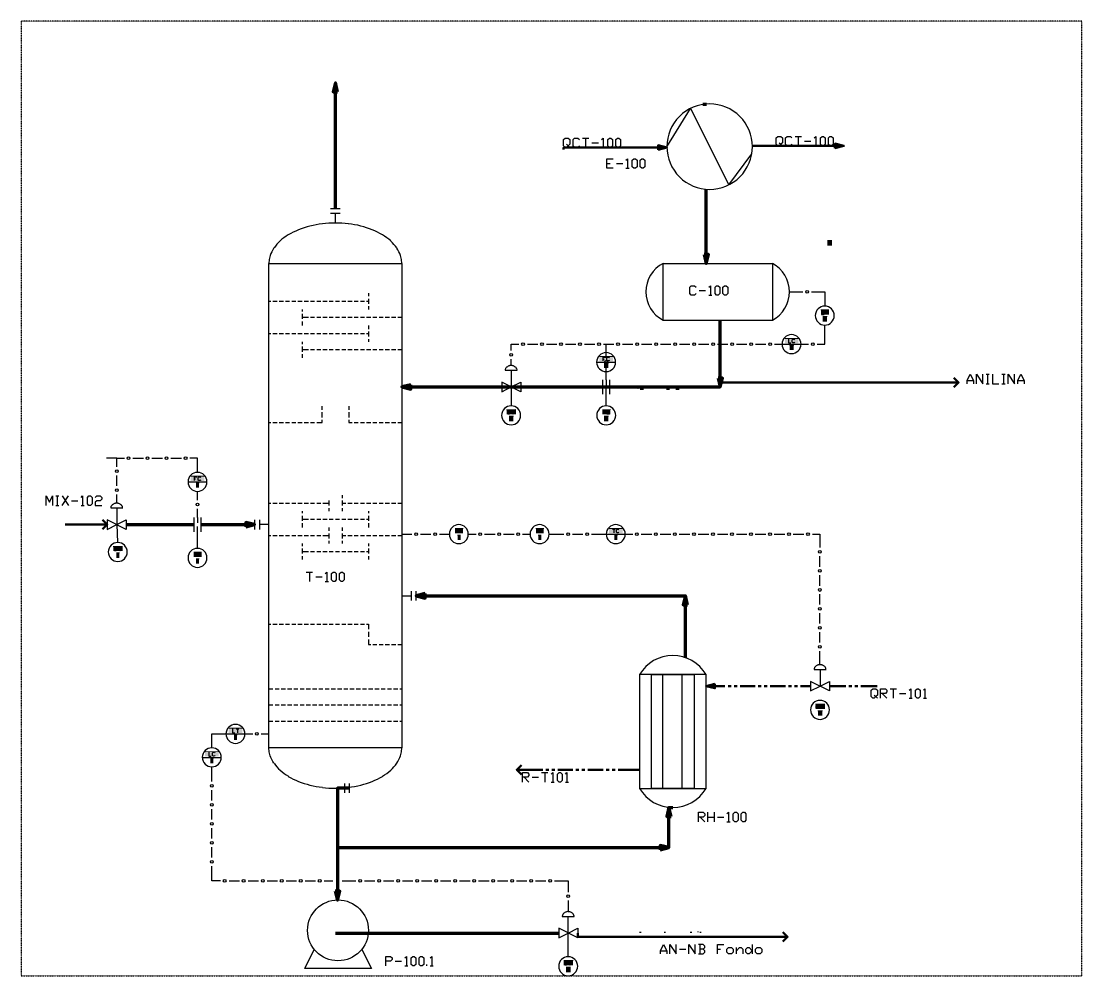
# Model space of a CAD drawing. Header units: millimetres. Extents: x 0 to 578, y 0 to 520.
import ezdxf

# ---------------------------------------------------------------- set-up
doc = ezdxf.new("R2010")
doc.units = ezdxf.units.MM
doc.linetypes.add('HIDDEN2', pattern=[0.1875, 0.125, -0.0625])
doc.layers.add('no plot', color=41, linetype='HIDDEN2', plot=False)
doc.layers.add('PDF_Geometry', color=7, linetype='Continuous')
doc.layers.add('PDF_Solid Fills', color=6, linetype='Continuous')

msp = doc.modelspace()

# ---------------------------------------------------------------- linework, layer by layer
at = {"layer": 'no plot'}
msp.add_lwpolyline([(0, 0), (577.5, 0), (577.5, 520), (0, 520)], close=True, dxfattribs=at)
at = {"layer": 'PDF_Geometry', "lineweight": 100}
for points in [[(172.27, 481.55), (171.08, 486.37), (169.9, 481.55)], [(371.83, 392.88), (373.01, 388.06), (374.24, 392.88)], [(379.45, 325.63), (380.68, 320.81), (381.86, 325.63)], [(212.13, 321.99), (207.32, 320.81), (212.13, 319.58)], [(122.28, 244.58), (127.1, 245.76), (122.28, 246.94)], [(219.89, 208.17), (215.07, 206.94), (219.89, 205.76)], [(362.89, 202.12), (361.71, 206.94), (360.48, 202.12)], [(353.91, 86.85), (352.73, 91.67), (351.5, 86.85)], [(347.91, 68.63), (352.73, 69.81), (347.91, 71.04)], [(171.04, 46.07), (172.22, 41.25), (173.45, 46.07)]]:
    msp.add_lwpolyline(points, close=True, dxfattribs=at)
at = {"layer": 'PDF_Geometry', "color": 5, "lineweight": 100}
for points in [[(171.08, 417.81), (171.08, 481.55)], [(371.08, 474.85), (373.19, 474.85)], [(373.01, 392.88), (373.01, 428.45)], [(380.68, 325.63), (380.68, 357.04)], [(212.13, 320.81), (380.68, 320.81)], [(57.22, 245.76), (94.11, 245.76)], [(97.96, 245.76), (122.28, 245.76)], [(219.89, 206.94), (361.71, 206.94)], [(361.71, 173.29), (361.71, 202.12)], [(178.84, 102.19), (172.22, 102.19), (172.22, 46.07)], [(352.73, 91.67), (354.78, 91.67)], [(352.73, 69.81), (352.73, 86.85)], [(172.22, 69.81), (347.91, 69.81)], [(171.08, 23.24), (292.7, 23.24)]]:
    msp.add_lwpolyline(points, dxfattribs=at)
at = {"layer": 'PDF_Geometry', "lineweight": 25}
for points in [[(374.85, 474.94, 0.414314), (351.59, 451.67, 0.414314), (374.85, 428.41, 0.414314), (398.11, 451.67, 0.414314)], [(261.6, 305.3, 1), (271.94, 305.3, 1)]]:
    msp.add_lwpolyline(points, format="xyb", close=True, dxfattribs=at)
for points in [[(351.59, 451.63), (364.47, 472.48), (385.32, 430.82), (397.85, 447.82)], [(322.36, 439.89), (318.95, 439.89), (318.95, 445.1), (322.36, 445.1)], [(329.29, 444.22), (330.16, 445.1), (330.16, 439.89)], [(318.95, 442.47), (320.66, 442.47)], [(324.12, 442.47), (327.58, 442.47)], [(329.29, 439.89), (331, 439.89)], [(171.08, 410.05), (169.29, 410.01), (167.53, 409.96), (165.74, 409.83), (163.99, 409.61)], [(178.14, 409.61), (176.38, 409.83), (174.59, 409.96), (172.84, 410.01), (171.04, 410.05)], [(150.93, 406.33), (149.48, 405.71), (148.13, 405.06), (146.77, 404.36), (145.41, 403.61), (144.23, 402.87), (143.09, 402.08), (141.99, 401.2), (140.94, 400.28)], [(157.24, 408.34), (155.62, 407.9), (154.04, 407.47), (152.51, 406.9), (150.97, 406.33)], [(163.99, 409.66), (162.28, 409.44), (160.57, 409.13), (158.9, 408.78), (157.19, 408.39)], [(184.88, 408.43), (183.22, 408.82), (181.51, 409.13), (179.8, 409.44), (178.09, 409.66)], [(191.15, 406.33), (189.62, 406.94), (188.08, 407.47), (186.5, 407.95), (184.88, 408.39)], [(196.67, 403.61), (195.35, 404.4), (194, 405.1), (192.59, 405.76), (191.19, 406.33)], [(140.98, 400.28), (140.06, 399.4), (139.19, 398.48), (138.4, 397.48), (137.65, 396.47)], [(201.18, 400.28), (200.13, 401.2), (199.03, 402.08), (197.9, 402.87), (196.71, 403.61)], [(204.51, 396.47), (203.77, 397.48), (202.93, 398.44), (202.1, 399.36), (201.18, 400.24)], [(137.61, 396.47), (137, 395.51), (136.43, 394.45), (135.95, 393.4), (135.55, 392.35)], [(206.57, 392.35), (206.13, 393.4), (205.65, 394.45), (205.12, 395.46), (204.51, 396.43)], [(137.61, 115.77), (137, 116.73), (136.43, 117.78), (135.95, 118.84), (135.55, 119.89), (135.33, 120.59), (135.16, 121.29), (135.03, 121.99), (134.94, 122.74), (134.85, 123.48), (134.85, 124.18), (134.85, 388.06), (207.32, 388.06), (207.32, 124.18), (134.85, 124.18)], [(135.6, 392.35), (135.38, 391.65), (135.2, 390.95), (135.07, 390.2), (134.98, 389.5), (134.89, 388.76), (134.89, 388.06)], [(207.23, 388.06), (207.23, 388.8), (207.14, 389.5), (207.05, 390.25), (206.92, 390.95), (206.75, 391.65), (206.53, 392.35)], [(367.45, 371.58), (366.61, 370.71), (364.86, 370.71), (364.03, 371.58), (364.03, 375.05), (364.86, 375.88), (366.61, 375.88), (367.45, 375.05)], [(374.37, 375.05), (375.24, 375.88), (375.24, 370.71)], [(189.18, 371.85), (189.18, 370.18)], [(369.2, 373.29), (372.62, 373.29)], [(374.37, 370.71), (376.08, 370.71)], [(418.31, 372.55), (425.63, 372.55)], [(134.85, 367.42), (135.99, 367.42)], [(137.09, 367.42), (139.36, 367.42)], [(140.5, 367.42), (142.78, 367.42)], [(143.88, 367.42), (146.15, 367.42)], [(147.29, 367.42), (149.57, 367.42)], [(150.71, 367.42), (152.99, 367.42)], [(154.08, 367.42), (156.36, 367.42)], [(157.5, 367.42), (159.78, 367.42)], [(160.88, 367.42), (163.15, 367.42)], [(164.29, 367.42), (166.57, 367.42)], [(167.67, 367.42), (169.94, 367.42)], [(171.08, 367.42), (173.36, 367.42)], [(174.5, 367.42), (176.73, 367.42)], [(177.87, 367.42), (180.15, 367.42)], [(181.29, 367.42), (183.53, 367.42)], [(184.66, 367.42), (186.94, 367.42)], [(188.08, 367.42), (189.18, 367.42)], [(189.18, 368.82), (189.18, 366.06)], [(189.18, 364.71), (189.18, 363.04)], [(152.99, 363.04), (152.99, 361.95)], [(152.99, 360.54), (152.99, 357.83)], [(156.36, 358.66), (152.99, 358.66)], [(159.78, 358.66), (157.5, 358.66)], [(163.15, 358.66), (160.88, 358.66)], [(166.57, 358.66), (164.29, 358.66)], [(169.94, 358.66), (167.67, 358.66)], [(173.36, 358.66), (171.08, 358.66)], [(176.73, 358.66), (174.5, 358.66)], [(180.15, 358.66), (177.87, 358.66)], [(183.53, 358.66), (181.29, 358.66)], [(186.94, 358.66), (184.66, 358.66)], [(190.32, 358.66), (188.08, 358.66)], [(193.73, 358.66), (191.46, 358.66)], [(197.11, 358.66), (194.87, 358.66)], [(200.52, 358.66), (198.25, 358.66)], [(203.9, 358.66), (201.66, 358.66)], [(207.32, 358.66), (205.04, 358.66)], [(152.99, 356.43), (152.99, 354.24)], [(189.18, 354.24), (189.18, 352.31)], [(134.85, 349.85), (135.99, 349.85)], [(137.09, 349.85), (139.36, 349.85)], [(140.5, 349.85), (142.78, 349.85)], [(143.88, 349.85), (146.15, 349.85)], [(147.29, 349.85), (149.57, 349.85)], [(150.71, 349.85), (152.99, 349.85)], [(154.08, 349.85), (156.36, 349.85)], [(157.5, 349.85), (159.78, 349.85)], [(160.88, 349.85), (163.15, 349.85)], [(164.29, 349.85), (166.57, 349.85)], [(167.67, 349.85), (169.94, 349.85)], [(171.08, 349.85), (173.36, 349.85)], [(174.5, 349.85), (176.73, 349.85)], [(177.87, 349.85), (180.15, 349.85)], [(181.29, 349.85), (183.53, 349.85)], [(184.66, 349.85), (186.94, 349.85)], [(188.08, 349.85), (189.18, 349.85)], [(189.18, 350.95), (189.18, 348.19)], [(189.18, 346.83), (189.18, 345.43)], [(152.99, 345.43), (152.99, 344.07)], [(152.99, 342.71), (152.99, 339.95)], [(156.36, 341.05), (152.99, 341.05)], [(159.78, 341.05), (157.5, 341.05)], [(163.15, 341.05), (160.88, 341.05)], [(166.57, 341.05), (164.29, 341.05)], [(169.94, 341.05), (167.67, 341.05)], [(173.36, 341.05), (171.08, 341.05)], [(176.73, 341.05), (174.5, 341.05)], [(180.15, 341.05), (177.87, 341.05)], [(183.53, 341.05), (181.29, 341.05)], [(186.94, 341.05), (184.66, 341.05)], [(190.32, 341.05), (188.08, 341.05)], [(193.73, 341.05), (191.46, 341.05)], [(197.11, 341.05), (194.87, 341.05)], [(200.52, 341.05), (198.25, 341.05)], [(203.9, 341.05), (201.66, 341.05)], [(207.32, 341.05), (205.04, 341.05)], [(152.99, 338.55), (152.99, 336.67)], [(266.81, 329.83), (266.81, 320.81), (271.98, 323.39), (271.98, 318.18), (261.64, 323.39), (261.64, 318.18), (266.81, 320.81), (266.81, 310.42)], [(264.49, 331.67), (264.27, 331.5), (264.09, 331.28), (263.92, 331.06), (263.79, 330.84), (263.66, 330.58), (263.61, 330.36), (263.57, 330.14), (263.57, 329.88)], [(263.57, 329.83), (270.05, 329.83)], [(265.54, 332.24), (265.23, 332.11), (264.97, 331.98), (264.71, 331.8), (264.49, 331.63)], [(316.62, 316.91), (316.62, 324.66)], [(318.55, 324.66), (318.55, 321.77)], [(320.52, 316.91), (320.52, 324.66)], [(515, 322.5), (515, 324.25), (516.75, 327.67), (518.46, 324.25), (518.46, 322.5)], [(515, 324.25), (518.46, 324.25)], [(520.17, 322.5), (520.17, 327.67), (523.63, 322.5), (523.63, 327.67)], [(525.38, 327.67), (527.09, 327.67)], [(526.22, 327.67), (526.22, 322.5)], [(528.8, 327.67), (528.8, 322.5), (532.26, 322.5)], [(533.97, 327.67), (535.72, 327.67)], [(534.85, 327.67), (534.85, 322.5)], [(537.43, 322.5), (537.43, 327.67), (540.89, 322.5), (540.89, 327.67)], [(542.6, 322.5), (542.6, 324.25), (544.35, 327.67), (546.06, 324.25), (546.06, 322.5)], [(542.6, 324.25), (546.06, 324.25)], [(318.55, 310.42), (318.55, 316.91), (318.55, 319.8)], [(335.38, 319.93), (335.81, 320.81)], [(336.25, 320.81), (335.81, 319.93)], [(337.08, 319.49), (338.84, 319.49)], [(351.32, 319.49), (353.08, 319.49)], [(356.49, 319.49), (358.25, 319.49)], [(525.38, 322.5), (527.09, 322.5)], [(533.97, 322.5), (535.72, 322.5)], [(163.85, 308.32), (163.85, 310.25)], [(163.85, 304.2), (163.85, 306.96)], [(178.31, 310.25), (178.31, 308.32)], [(178.31, 306.96), (178.31, 304.2)], [(266.11, 306.26), (265.76, 305.96), (265.1, 305.96), (264.75, 306.26), (264.75, 307.66), (265.1, 308.01), (265.76, 308.01), (266.11, 307.66)], [(134.85, 301.44), (135.99, 301.44)], [(137.09, 301.44), (139.36, 301.44)], [(140.5, 301.44), (142.78, 301.44)], [(143.88, 301.44), (146.15, 301.44)], [(147.29, 301.44), (149.57, 301.44)], [(150.71, 301.44), (152.99, 301.44)], [(154.08, 301.44), (156.36, 301.44)], [(157.5, 301.44), (159.78, 301.44)], [(160.88, 301.44), (163.85, 301.44), (163.85, 302.84)], [(178.31, 302.84), (178.31, 301.44), (180.15, 301.44)], [(181.29, 301.44), (183.53, 301.44)], [(184.66, 301.44), (186.94, 301.44)], [(188.08, 301.44), (190.32, 301.44)], [(191.46, 301.44), (193.73, 301.44)], [(194.87, 301.44), (197.11, 301.44)], [(198.25, 301.44), (200.52, 301.44)], [(201.66, 301.44), (203.9, 301.44)], [(205.04, 301.44), (207.32, 301.44)], [(13.62, 256.23), (13.62, 261.4), (15.33, 257.94), (17.04, 261.4), (17.04, 256.23)], [(18.79, 261.4), (20.5, 261.4)], [(19.63, 261.4), (19.63, 256.23)], [(22.26, 256.23), (25.67, 261.4)], [(22.26, 261.4), (25.67, 256.23)], [(32.6, 260.52), (33.43, 261.4), (33.43, 256.23)], [(40.35, 260.52), (41.23, 261.4), (42.93, 261.4), (43.81, 260.52), (43.81, 259.65), (42.93, 258.81), (41.23, 258.81), (40.35, 257.94), (40.35, 256.23), (43.81, 256.23)], [(174.72, 261.88), (174.72, 260.22)], [(18.79, 256.23), (20.5, 256.23)], [(27.43, 258.81), (30.84, 258.81)], [(32.6, 256.23), (34.3, 256.23)], [(134.85, 257.5), (135.99, 257.5)], [(137.09, 257.5), (139.36, 257.5)], [(140.5, 257.5), (142.78, 257.5)], [(143.88, 257.5), (146.15, 257.5)], [(147.29, 257.5), (149.57, 257.5)], [(150.71, 257.5), (152.99, 257.5)], [(154.08, 257.5), (156.36, 257.5)], [(157.5, 257.5), (159.78, 257.5)], [(160.88, 257.5), (163.15, 257.5)], [(164.29, 257.5), (167.45, 257.5)], [(167.45, 258.86), (167.45, 256.1)], [(167.45, 254.74), (167.45, 253.07)], [(174.72, 258.86), (174.72, 256.1)], [(174.72, 257.5), (176.73, 257.5)], [(174.72, 254.74), (174.72, 253.07)], [(177.87, 257.5), (180.15, 257.5)], [(181.29, 257.5), (183.53, 257.5)], [(184.66, 257.5), (186.94, 257.5)], [(188.08, 257.5), (190.32, 257.5)], [(191.46, 257.5), (193.73, 257.5)], [(194.87, 257.5), (197.11, 257.5)], [(198.25, 257.5), (200.52, 257.5)], [(201.66, 257.5), (203.9, 257.5)], [(205.04, 257.5), (207.32, 257.5)], [(94.11, 241.86), (94.11, 249.66)], [(96.03, 249.66), (96.03, 246.72)], [(97.96, 241.86), (97.96, 249.66)], [(152.99, 253.07), (152.99, 251.98)], [(152.99, 250.62), (152.99, 247.86)], [(152.99, 248.69), (156.36, 248.69)], [(157.5, 248.69), (159.78, 248.69)], [(160.88, 248.69), (163.15, 248.69)], [(164.29, 248.69), (166.57, 248.69)], [(167.67, 248.69), (169.94, 248.69)], [(171.08, 248.69), (173.36, 248.69)], [(174.5, 248.69), (176.73, 248.69)], [(177.87, 248.69), (180.15, 248.69)], [(181.29, 248.69), (183.53, 248.69)], [(184.66, 248.69), (186.94, 248.69)], [(188.08, 248.69), (189.18, 248.69)], [(189.18, 253.07), (189.18, 251.98)], [(189.18, 250.62), (189.18, 247.86)], [(152.99, 246.5), (152.99, 244.27)], [(167.45, 244.27), (167.45, 242.34)], [(174.72, 244.27), (174.72, 242.34)], [(189.18, 246.5), (189.18, 244.27)], [(134.85, 239.89), (135.99, 239.89)], [(137.09, 239.89), (139.36, 239.89)], [(140.5, 239.89), (142.78, 239.89)], [(143.88, 239.89), (146.15, 239.89)], [(147.29, 239.89), (149.57, 239.89)], [(150.71, 239.89), (152.99, 239.89)], [(154.08, 239.89), (156.36, 239.89)], [(157.5, 239.89), (159.78, 239.89)], [(160.88, 239.89), (163.15, 239.89)], [(164.29, 239.89), (167.45, 239.89)], [(167.45, 240.98), (167.45, 238.22)], [(167.45, 236.86), (167.45, 235.51)], [(174.72, 240.98), (174.72, 238.22)], [(174.72, 239.89), (176.73, 239.89)], [(174.72, 236.86), (174.72, 235.51)], [(177.87, 239.89), (180.15, 239.89)], [(181.29, 239.89), (183.53, 239.89)], [(184.66, 239.89), (186.94, 239.89)], [(188.08, 239.89), (190.32, 239.89)], [(191.46, 239.89), (193.73, 239.89)], [(194.87, 239.89), (197.11, 239.89)], [(198.25, 239.89), (200.52, 239.89)], [(201.66, 239.89), (203.9, 239.89)], [(205.04, 239.89), (207.32, 239.89)], [(207.32, 240.59), (212.75, 240.59)], [(152.99, 235.51), (152.99, 234.1)], [(152.99, 232.75), (152.99, 229.99)], [(152.99, 231.08), (156.36, 231.08)], [(157.5, 231.08), (159.78, 231.08)], [(160.88, 231.08), (163.15, 231.08)], [(164.29, 231.08), (166.57, 231.08)], [(167.67, 231.08), (169.94, 231.08)], [(171.08, 231.08), (173.36, 231.08)], [(174.5, 231.08), (176.73, 231.08)], [(177.87, 231.08), (180.15, 231.08)], [(181.29, 231.08), (183.53, 231.08)], [(184.66, 231.08), (186.94, 231.08)], [(188.08, 231.08), (189.18, 231.08)], [(189.18, 235.51), (189.18, 234.1)], [(189.18, 232.75), (189.18, 229.99)], [(152.99, 228.63), (152.99, 226.7)], [(189.18, 228.63), (189.18, 226.7)], [(155.18, 219.91), (158.64, 219.91)], [(156.93, 219.91), (156.93, 214.74)], [(165.52, 219.08), (166.4, 219.91), (166.4, 214.74)], [(160.35, 217.32), (163.81, 217.32)], [(165.52, 214.74), (167.27, 214.74)], [(134.85, 191.52), (135.99, 191.52)], [(137.09, 191.52), (139.36, 191.52)], [(140.5, 191.52), (142.78, 191.52)], [(143.88, 191.52), (146.15, 191.52)], [(147.29, 191.52), (149.57, 191.52)], [(150.71, 191.52), (152.99, 191.52)], [(154.08, 191.52), (156.36, 191.52)], [(157.5, 191.52), (159.78, 191.52)], [(160.88, 191.52), (163.15, 191.52)], [(164.29, 191.52), (166.57, 191.52)], [(167.67, 191.52), (169.94, 191.52)], [(171.08, 191.52), (173.36, 191.52)], [(174.5, 191.52), (176.73, 191.52)], [(177.87, 191.52), (180.15, 191.52)], [(181.29, 191.52), (183.53, 191.52)], [(184.66, 191.52), (186.94, 191.52)], [(188.08, 191.52), (189.18, 191.52), (189.18, 188.76)], [(189.18, 187.4), (189.18, 184.64)], [(189.18, 183.24), (189.18, 180.52), (190.32, 180.52)], [(191.46, 180.52), (193.73, 180.52)], [(194.87, 180.52), (197.11, 180.52)], [(198.25, 180.52), (200.52, 180.52)], [(201.66, 180.52), (203.9, 180.52)], [(205.04, 180.52), (207.32, 180.52)], [(134.85, 156.34), (137.09, 156.34)], [(138.22, 156.34), (140.5, 156.34)], [(141.64, 156.34), (143.88, 156.34)], [(145.02, 156.34), (147.29, 156.34)], [(148.43, 156.34), (150.71, 156.34)], [(151.85, 156.34), (154.08, 156.34)], [(155.22, 156.34), (157.5, 156.34)], [(158.64, 156.34), (160.88, 156.34)], [(162.01, 156.34), (164.29, 156.34)], [(165.43, 156.34), (167.67, 156.34)], [(168.8, 156.34), (171.08, 156.34)], [(172.22, 156.34), (174.5, 156.34)], [(175.6, 156.34), (177.87, 156.34)], [(179.01, 156.34), (181.29, 156.34)], [(182.39, 156.34), (184.66, 156.34)], [(185.8, 156.34), (188.08, 156.34)], [(189.18, 156.34), (191.46, 156.34)], [(192.59, 156.34), (194.87, 156.34)], [(195.97, 156.34), (198.25, 156.34)], [(199.39, 156.34), (201.66, 156.34)], [(202.76, 156.34), (205.04, 156.34)], [(206.18, 156.34), (207.32, 156.34)], [(464.49, 152.92), (465.36, 152.09), (464.49, 151.21), (463.66, 151.21), (462.78, 152.09), (462.78, 155.51), (463.66, 156.38), (465.36, 156.38), (466.24, 155.51), (466.24, 152.92), (465.36, 152.09), (466.24, 151.21)], [(467.95, 151.21), (467.95, 156.38), (470.53, 156.38), (471.41, 155.51), (471.41, 154.67), (470.53, 153.8), (467.95, 153.8)], [(473.12, 156.38), (476.58, 156.38)], [(474.87, 156.38), (474.87, 151.21)], [(483.46, 155.51), (484.34, 156.38), (484.34, 151.21)], [(491.26, 155.51), (492.09, 156.38), (492.09, 151.21)], [(468.83, 153.8), (471.41, 151.21)], [(478.29, 153.8), (481.75, 153.8)], [(483.46, 151.21), (485.21, 151.21)], [(491.26, 151.21), (492.97, 151.21)], [(134.85, 147.53), (137.09, 147.53)], [(138.22, 147.53), (140.5, 147.53)], [(141.64, 147.53), (143.88, 147.53)], [(145.02, 147.53), (147.29, 147.53)], [(148.43, 147.53), (150.71, 147.53)], [(151.85, 147.53), (154.08, 147.53)], [(155.22, 147.53), (157.5, 147.53)], [(158.64, 147.53), (160.88, 147.53)], [(162.01, 147.53), (164.29, 147.53)], [(165.43, 147.53), (167.67, 147.53)], [(168.8, 147.53), (171.08, 147.53)], [(172.22, 147.53), (174.5, 147.53)], [(175.6, 147.53), (177.87, 147.53)], [(179.01, 147.53), (181.29, 147.53)], [(182.39, 147.53), (184.66, 147.53)], [(185.8, 147.53), (188.08, 147.53)], [(189.18, 147.53), (191.46, 147.53)], [(192.59, 147.53), (194.87, 147.53)], [(195.97, 147.53), (198.25, 147.53)], [(199.39, 147.53), (201.66, 147.53)], [(202.76, 147.53), (205.04, 147.53)], [(206.18, 147.53), (207.32, 147.53)], [(134.85, 138.73), (137.09, 138.73)], [(138.22, 138.73), (140.5, 138.73)], [(141.64, 138.73), (143.88, 138.73)], [(145.02, 138.73), (147.29, 138.73)], [(148.43, 138.73), (150.71, 138.73)], [(151.85, 138.73), (154.08, 138.73)], [(155.22, 138.73), (157.5, 138.73)], [(158.64, 138.73), (160.88, 138.73)], [(162.01, 138.73), (164.29, 138.73)], [(165.43, 138.73), (167.67, 138.73)], [(168.8, 138.73), (171.08, 138.73)], [(172.22, 138.73), (174.5, 138.73)], [(175.6, 138.73), (177.87, 138.73)], [(179.01, 138.73), (181.29, 138.73)], [(182.39, 138.73), (184.66, 138.73)], [(185.8, 138.73), (188.08, 138.73)], [(189.18, 138.73), (191.46, 138.73)], [(192.59, 138.73), (194.87, 138.73)], [(195.97, 138.73), (198.25, 138.73)], [(199.39, 138.73), (201.66, 138.73)], [(202.76, 138.73), (205.04, 138.73)], [(206.18, 138.73), (207.32, 138.73)], [(130.69, 131.72), (134.85, 131.72)], [(206.53, 119.89), (206.75, 120.59), (206.92, 121.29), (207.05, 121.99), (207.14, 122.74), (207.23, 123.44), (207.23, 124.18)], [(137.65, 115.77), (138.4, 114.76), (139.19, 113.75), (140.06, 112.83), (140.98, 111.96)], [(196.71, 108.67), (197.9, 109.42), (199.03, 110.21), (200.13, 111.08), (201.18, 112), (202.1, 112.88), (202.93, 113.8), (203.77, 114.76), (204.51, 115.77)], [(204.51, 115.81), (205.12, 116.78), (205.65, 117.78), (206.13, 118.84), (206.57, 119.89)], [(140.98, 112), (142.04, 111.08), (143.13, 110.21), (144.31, 109.42), (145.5, 108.67)], [(273.03, 105.56), (273.03, 110.73), (275.62, 110.73), (276.49, 109.85), (276.49, 109.02), (275.62, 108.15), (273.03, 108.15)], [(283.37, 110.73), (286.83, 110.73)], [(285.08, 110.73), (285.08, 105.56)], [(288.54, 109.85), (289.42, 110.73), (289.42, 105.56)], [(296.3, 109.85), (297.17, 110.73), (297.17, 105.56)], [(145.45, 108.63), (146.81, 107.84), (148.17, 107.14), (149.53, 106.48), (150.93, 105.87)], [(150.93, 105.91), (152.46, 105.34), (154.04, 104.82), (155.62, 104.33), (157.19, 103.9)], [(163.99, 102.63), (165.74, 102.41), (167.49, 102.28), (169.29, 102.23), (171.04, 102.19), (172.84, 102.23), (174.59, 102.28), (176.38, 102.41), (178.14, 102.63), (179.85, 102.85), (181.55, 103.15), (183.22, 103.5), (184.93, 103.9), (186.5, 104.33), (188.08, 104.82), (189.66, 105.34), (191.19, 105.91), (192.64, 106.53), (194, 107.18), (195.35, 107.88), (196.71, 108.63)], [(273.86, 108.15), (276.49, 105.56)], [(278.2, 108.15), (281.66, 108.15)], [(288.54, 105.56), (290.25, 105.56)], [(296.3, 105.56), (298.05, 105.56)], [(157.24, 103.9), (158.9, 103.5), (160.61, 103.2), (162.32, 102.89), (164.03, 102.67)], [(368.76, 83.92), (368.76, 89.09), (371.35, 89.09), (372.22, 88.21), (372.22, 87.34), (371.35, 86.5), (368.76, 86.5)], [(373.93, 83.92), (373.93, 89.09)], [(377.39, 89.09), (377.39, 83.92)], [(384.27, 88.21), (385.15, 89.09), (385.15, 83.92)], [(369.64, 86.5), (372.22, 83.92)], [(373.93, 86.5), (377.39, 86.5)], [(379.1, 86.5), (382.56, 86.5)], [(384.27, 83.92), (386.02, 83.92)], [(248.72, 70.34), (249.55, 70.34)], [(262.08, 70.34), (262.96, 70.34)], [(276.32, 70.34), (277.15, 70.34)], [(164.95, 51.72), (169.64, 51.72)], [(294.85, 33.32), (294.72, 33.05), (294.68, 32.83), (294.63, 32.57), (294.63, 32.35)], [(295.2, 33.75), (295.03, 33.54), (294.89, 33.32)], [(295.55, 34.15), (295.33, 33.97), (295.16, 33.75)], [(300.11, 34.1), (299.89, 34.28), (299.63, 34.46)], [(301.03, 32.35), (301.03, 32.62), (300.98, 32.83), (300.9, 33.05), (300.81, 33.32), (300.63, 33.54), (300.5, 33.75), (300.33, 33.97), (300.11, 34.15)], [(336.69, 23.77), (337.52, 23.77)], [(350.05, 23.77), (350.89, 23.77)], [(364.29, 23.77), (365.12, 23.77)], [(368.59, 23.77), (368.59, 24.2)], [(369.46, 23.77), (370.29, 23.77)], [(185.5, 14.35), (190.67, 4.01), (154.43, 4.01), (159.6, 14.35)], [(348.04, 11.94), (348.04, 13.64), (349.75, 17.11), (351.5, 13.64), (351.5, 11.94)], [(348.04, 13.64), (351.5, 13.64)], [(353.21, 11.94), (353.21, 17.11), (356.67, 11.94), (356.67, 17.11)], [(358.38, 14.52), (361.84, 14.52)], [(363.55, 11.94), (363.55, 17.11), (367.01, 11.94), (367.01, 17.11)], [(371.3, 14.52), (372.18, 15.4), (372.18, 16.23), (371.3, 17.11), (368.72, 17.11)], [(368.72, 11.94), (371.3, 11.94), (372.18, 12.81), (372.18, 13.64), (371.3, 14.52), (369.59, 14.52)], [(369.59, 17.11), (369.59, 11.94)], [(379.1, 11.94), (379.1, 17.11), (382.52, 17.11)], [(379.1, 14.52), (380.81, 14.52)], [(389.44, 11.94), (389.44, 15.4)], [(389.44, 13.64), (391.15, 15.4), (392.02, 15.4), (392.9, 14.52), (392.9, 11.94)], [(398.07, 17.11), (398.07, 11.94)], [(198.51, 5.36), (198.51, 10.53), (201.09, 10.53), (201.97, 9.7), (201.97, 8.83), (201.09, 7.95), (198.51, 7.95)], [(203.68, 7.95), (207.14, 7.95)], [(208.85, 9.7), (209.72, 10.53), (209.72, 5.36)], [(220.94, 5.36), (220.94, 6.24)], [(222.65, 9.7), (223.53, 10.53), (223.53, 5.36)], [(208.85, 5.36), (210.6, 5.36)], [(222.65, 5.36), (224.4, 5.36)]]:
    msp.add_lwpolyline(points, dxfattribs=at)
at = {"layer": 'PDF_Geometry', "color": 5, "lineweight": 25}
for points in [[(297, 452.94), (297.87, 452.07), (297, 451.19), (296.12, 451.19), (295.29, 452.07), (295.29, 455.53), (296.12, 456.36), (297.87, 456.36), (298.71, 455.53), (298.71, 452.94), (297.87, 452.07), (298.71, 451.19)], [(303.92, 452.07), (303.04, 451.19), (301.33, 451.19), (300.46, 452.07), (300.46, 455.53), (301.33, 456.36), (303.04, 456.36), (303.92, 455.53)], [(305.63, 456.36), (309.09, 456.36)], [(307.34, 456.36), (307.34, 451.19)], [(315.97, 455.53), (316.84, 456.36), (316.84, 451.19)], [(412.79, 453.82), (413.67, 452.94), (412.79, 452.07), (411.91, 452.07), (411.04, 452.94), (411.04, 456.4), (411.91, 457.24), (413.67, 457.24), (414.5, 456.4), (414.5, 453.82), (413.67, 452.94), (414.5, 452.07)], [(419.67, 452.94), (418.84, 452.07), (417.08, 452.07), (416.25, 452.94), (416.25, 456.4), (417.08, 457.24), (418.84, 457.24), (419.67, 456.4)], [(421.42, 457.24), (424.84, 457.24)], [(423.13, 457.24), (423.13, 452.07)], [(431.76, 456.4), (432.64, 457.24), (432.64, 452.07)], [(310.8, 453.78), (314.26, 453.78)], [(315.97, 451.19), (317.72, 451.19)], [(426.59, 454.65), (430.05, 454.65)], [(431.76, 452.07), (433.47, 452.07)]]:
    msp.add_lwpolyline(points, dxfattribs=at)
for points in [[(320.31, 451.19), (319.43, 452.07), (319.43, 455.53), (320.31, 456.36), (321.14, 456.36), (322.01, 455.53), (322.01, 452.07), (321.14, 451.19)], [(324.6, 451.19), (323.72, 452.07), (323.72, 455.53), (324.6, 456.36), (325.47, 456.36), (326.31, 455.53), (326.31, 452.07), (325.47, 451.19)], [(436.06, 452.07), (435.22, 452.94), (435.22, 456.4), (436.06, 457.24), (436.93, 457.24), (437.81, 456.4), (437.81, 452.94), (436.93, 452.07)], [(440.39, 452.07), (439.52, 452.94), (439.52, 456.4), (440.39, 457.24), (441.22, 457.24), (442.1, 456.4), (442.1, 452.94), (441.22, 452.07)]]:
    msp.add_lwpolyline(points, close=True, dxfattribs=at)
at = {"layer": 'PDF_Geometry', "color": 140, "lineweight": 50, "true_color": 0x00bfff}
for points in [[(295.29, 450.14), (295.29, 451.19), (346.81, 451.19)], [(398.16, 452.07), (443.11, 452.07)]]:
    msp.add_lwpolyline(points, dxfattribs=at)
at = {"layer": 'PDF_Geometry', "lineweight": 50}
for points in [[(346.81, 450.01), (351.59, 451.19), (346.81, 452.42)], [(443.11, 450.88), (447.93, 452.07), (443.11, 453.29)], [(377.74, 159.01), (372.92, 157.78), (377.74, 156.6)]]:
    msp.add_lwpolyline(points, close=True, dxfattribs=at)
at = {"layer": 'PDF_Geometry', "lineweight": 25}
for points in [[(333.58, 439.89), (332.75, 440.76), (332.75, 444.22), (333.58, 445.1), (334.46, 445.1), (335.33, 444.22), (335.33, 440.76), (334.46, 439.89)], [(337.92, 439.89), (337.04, 440.76), (337.04, 444.22), (337.92, 445.1), (338.75, 445.1), (339.63, 444.22), (339.63, 440.76), (338.75, 439.89)], [(349.61, 388.06), (409.11, 388.06), (409.11, 357), (349.61, 357)], [(378.66, 370.71), (377.83, 371.58), (377.83, 375.05), (378.66, 375.88), (379.54, 375.88), (380.41, 375.05), (380.41, 371.58), (379.54, 370.71)], [(383, 370.71), (382.12, 371.58), (382.12, 375.05), (383, 375.88), (383.83, 375.88), (384.71, 375.05), (384.71, 371.58), (383.83, 370.71)], [(36.89, 256.23), (36.06, 257.06), (36.06, 260.52), (36.89, 261.4), (37.76, 261.4), (38.64, 260.52), (38.64, 257.06), (37.76, 256.23)], [(169.86, 214.74), (168.98, 215.62), (168.98, 219.08), (169.86, 219.91), (170.73, 219.91), (171.57, 219.08), (171.57, 215.62), (170.73, 214.74)], [(174.15, 214.74), (173.32, 215.62), (173.32, 219.08), (174.15, 219.91), (175.03, 219.91), (175.9, 219.08), (175.9, 215.62), (175.03, 214.74)], [(336.69, 102.01), (372.92, 102.01), (372.92, 164.09), (336.69, 164.09)], [(343.22, 164.09), (366.48, 164.09), (366.48, 102.01), (343.22, 102.01)], [(349.44, 164.09), (359.78, 164.09), (359.78, 101.84), (349.44, 101.84)], [(487.8, 151.21), (486.92, 152.09), (486.92, 155.51), (487.8, 156.38), (488.63, 156.38), (489.5, 155.51), (489.5, 152.09), (488.63, 151.21)], [(292.88, 105.56), (292, 106.44), (292, 109.85), (292.88, 110.73), (293.71, 110.73), (294.59, 109.85), (294.59, 106.44), (293.71, 105.56)], [(388.61, 83.92), (387.73, 84.75), (387.73, 88.21), (388.61, 89.09), (389.44, 89.09), (390.32, 88.21), (390.32, 84.75), (389.44, 83.92)], [(392.9, 83.92), (392.02, 84.75), (392.02, 88.21), (392.9, 89.09), (393.78, 89.09), (394.61, 88.21), (394.61, 84.75), (393.78, 83.92)], [(386.85, 11.94), (385.1, 11.94), (384.27, 12.81), (384.27, 14.52), (385.1, 15.4), (386.85, 15.4), (387.69, 14.52), (387.69, 12.81)], [(398.07, 13.64), (396.32, 11.94), (395.49, 11.94), (394.61, 12.81), (394.61, 14.52), (395.49, 15.4), (396.32, 15.4)], [(402.36, 11.94), (400.66, 11.94), (399.78, 12.81), (399.78, 14.52), (400.66, 15.4), (402.36, 15.4), (403.24, 14.52), (403.24, 12.81)], [(213.19, 5.36), (212.31, 6.24), (212.31, 9.7), (213.19, 10.53), (214.02, 10.53), (214.89, 9.7), (214.89, 6.24), (214.02, 5.36)], [(217.48, 5.36), (216.65, 6.24), (216.65, 9.7), (217.48, 10.53), (218.36, 10.53), (219.23, 9.7), (219.23, 6.24), (218.36, 5.36)]]:
    msp.add_lwpolyline(points, close=True, dxfattribs=at)
at = {"layer": 'PDF_Geometry', "color": 3, "lineweight": 25}
for points in [[(173.67, 417.81), (168.5, 417.81)], [(173.67, 415.22), (168.5, 415.22)], [(171.08, 410.05), (171.08, 415.22)], [(127.1, 248.34), (127.1, 243.17)], [(129.68, 248.34), (129.68, 243.17)], [(134.85, 245.76), (129.68, 245.76)], [(212.49, 204.36), (212.49, 209.53)], [(215.07, 204.36), (215.07, 209.53)], [(207.32, 206.94), (212.49, 206.94)], [(176.25, 99.6), (176.25, 104.77)], [(178.84, 99.6), (178.84, 104.77)], [(171.08, 102.19), (176.25, 102.19)]]:
    msp.add_lwpolyline(points, dxfattribs=at)
at = {"layer": 'PDF_Geometry', "color": 6, "lineweight": 13}
for points in [[(439.03, 400.5), (441.4, 400.5)], [(435.49, 362.69), (439.78, 362.73)], [(436.45, 359.1), (438.82, 359.1)], [(415.81, 347.18), (423.22, 347.18)], [(418.36, 343.59), (420.68, 343.59)], [(314.87, 337.32), (322.32, 337.37)], [(317.41, 333.73), (319.78, 333.73)], [(316.45, 308.36), (320.79, 308.41)], [(265.67, 304.77), (268.04, 304.77)], [(317.41, 304.77), (319.78, 304.77)], [(92.35, 272.13), (99.8, 272.18)], [(95.25, 268.54), (96.87, 268.54)], [(236.23, 243.66), (240.57, 243.7)], [(280.22, 243.66), (284.55, 243.7)], [(320.09, 243.66), (327.49, 243.7)], [(237.59, 240.11), (239.21, 240.11)], [(281.58, 240.11), (283.2, 240.11)], [(322.98, 240.11), (324.6, 240.11)], [(50.16, 233.93), (55.2, 233.93)], [(51.87, 230.34), (53.49, 230.34)], [(93.93, 230.73), (98.22, 230.77)], [(95.25, 227.14), (96.87, 227.14)], [(432.51, 147.97), (437.59, 147.97)], [(433.86, 144.38), (436.23, 144.38)], [(113.03, 134.83), (120.48, 134.87)], [(115.92, 131.23), (117.55, 131.23)], [(100.15, 122.08), (107.56, 122.12)], [(103.04, 118.49), (104.66, 118.49)], [(295.38, 8.26), (300.46, 8.3)], [(296.73, 4.66), (299.1, 4.66)]]:
    msp.add_lwpolyline(points, dxfattribs=at)
at = {"layer": 'PDF_Geometry', "color": 6, "lineweight": 25}
for points in [[(439.47, 399.97), (439.82, 400.32), (440.52, 400.32), (440.87, 399.97), (440.87, 399.62), (440.52, 399.27), (440.17, 399.27)], [(440.52, 399.27), (440.87, 398.92), (440.87, 398.57), (440.52, 398.27), (439.82, 398.27), (439.47, 398.57)], [(430.27, 372.55), (437.59, 372.55), (437.59, 364.75)], [(435.84, 362.34), (435.84, 360.28), (437.24, 360.28)], [(436.89, 358.57), (437.24, 358.92), (437.94, 358.92), (438.29, 358.57), (438.29, 358.22), (437.94, 357.87), (437.24, 357.87), (436.89, 357.52), (436.89, 356.86), (438.29, 356.86)], [(437.94, 362.34), (439.3, 362.34)], [(438.6, 362.34), (438.6, 360.28)], [(433.43, 344.07), (437.59, 344.07), (437.59, 354.41)], [(417.74, 346.83), (417.74, 344.73), (419.14, 344.73)], [(421.2, 345.08), (420.85, 344.73), (420.15, 344.73), (419.8, 345.08), (419.8, 346.48), (420.15, 346.83), (420.85, 346.83), (421.2, 346.48)], [(266.81, 340.57), (266.81, 344.07), (270.97, 344.07)], [(275.62, 344.07), (281.31, 344.07)], [(285.96, 344.07), (291.65, 344.07)], [(296.3, 344.07), (301.99, 344.07)], [(306.68, 344.07), (312.38, 344.07)], [(317.02, 344.07), (322.71, 344.07)], [(318.55, 336.71), (318.55, 344.07)], [(327.36, 344.07), (333.05, 344.07)], [(337.7, 344.07), (343.39, 344.07)], [(348.04, 344.07), (353.73, 344.07)], [(358.42, 344.07), (364.12, 344.07)], [(368.76, 344.07), (374.46, 344.07)], [(379.1, 344.07), (384.8, 344.07)], [(389.44, 344.07), (395.14, 344.07)], [(399.82, 344.07), (405.52, 344.07)], [(410.16, 344.07), (414.28, 344.07), (424.66, 344.07), (428.78, 344.07)], [(418.79, 343.06), (419.14, 343.41), (419.8, 343.41), (420.15, 343.06), (420.15, 342.71), (419.8, 342.36), (419.14, 342.36), (418.79, 342.01), (418.79, 341.31), (420.15, 341.31)], [(266.81, 332.42), (266.81, 335.92)], [(316.84, 334.91), (316.84, 336.97), (318.2, 336.97)], [(316.84, 335.97), (317.5, 335.97)], [(320.26, 335.26), (319.91, 334.91), (319.25, 334.91), (318.9, 335.26), (318.9, 336.62), (319.25, 336.97), (319.91, 336.97), (320.26, 336.62)], [(266.11, 332.37), (265.8, 332.33), (265.54, 332.24)], [(266.77, 332.46), (266.46, 332.46), (266.15, 332.42)], [(267.38, 332.37), (267.07, 332.42), (266.77, 332.42)], [(269.05, 331.63), (268.83, 331.8), (268.56, 331.98), (268.3, 332.11), (267.99, 332.24), (267.73, 332.33), (267.42, 332.37)], [(269.48, 331.28), (269.26, 331.5), (269.09, 331.67)], [(269.75, 330.84), (269.57, 331.06), (269.44, 331.28)], [(269.92, 330.4), (269.83, 330.62), (269.75, 330.88)], [(269.97, 329.88), (269.97, 330.14), (269.92, 330.36)], [(313.38, 334.26), (323.72, 334.26)], [(317.85, 333.25), (318.2, 333.56), (318.9, 333.56), (319.25, 333.25), (319.25, 332.9), (318.9, 332.55), (318.2, 332.55), (317.85, 332.2), (317.85, 331.5), (319.25, 331.5)], [(318.55, 324.66), (318.55, 332.02)], [(266.81, 308.01), (267.86, 305.96), (268.87, 308.01)], [(316.84, 305.96), (316.84, 308.01), (318.2, 308.01)], [(316.84, 306.96), (317.54, 306.96)], [(320.31, 305.96), (318.9, 305.96), (318.9, 308.01), (320.31, 308.01)], [(318.9, 306.96), (319.6, 306.96)], [(266.11, 304.25), (266.46, 304.6), (267.16, 304.6), (267.51, 304.25), (267.51, 303.9), (267.16, 303.55), (266.46, 303.55), (266.11, 303.19), (266.11, 302.54), (267.51, 302.54)], [(317.85, 304.25), (318.2, 304.6), (318.9, 304.6), (319.25, 304.25), (319.25, 303.9), (318.9, 303.55), (318.2, 303.55), (317.85, 303.19), (317.85, 302.54), (319.25, 302.54)], [(52.05, 277.17), (52.05, 281.99), (46.44, 281.99)], [(52.05, 281.99), (56.17, 281.99)], [(60.85, 281.99), (66.55, 281.99)], [(71.19, 281.99), (76.89, 281.99)], [(81.53, 281.99), (87.23, 281.99)], [(96.03, 274.24), (96.03, 281.99), (91.87, 281.99)], [(52.05, 266.83), (52.05, 272.53)], [(94.28, 269.72), (94.28, 271.78), (95.68, 271.78)], [(97.74, 270.07), (97.39, 269.72), (96.74, 269.72), (96.38, 270.07), (96.38, 271.43), (96.74, 271.78), (97.39, 271.78), (97.74, 271.43)], [(90.86, 269.02), (101.2, 269.02)], [(94.28, 270.73), (94.98, 270.73)], [(95.68, 268.01), (96.03, 268.36), (96.03, 266.31)], [(95.68, 266.31), (96.38, 266.31)], [(52.05, 257.41), (52.05, 262.19)], [(96.03, 259.08), (96.03, 263.85)], [(52.05, 254.83), (52.05, 245.76), (57.22, 248.34), (57.22, 243.17), (46.88, 248.34), (46.88, 243.17), (52.05, 245.76), (52.44, 235.99)], [(49.02, 255.83), (48.89, 255.57), (48.85, 255.35), (48.81, 255.09), (48.81, 254.87)], [(48.81, 254.83), (55.29, 254.83)], [(49.37, 256.27), (49.2, 256.05), (49.07, 255.83)], [(49.73, 256.67), (49.51, 256.49), (49.33, 256.27)], [(50.78, 257.24), (50.47, 257.11), (50.21, 256.97), (49.94, 256.8), (49.73, 256.62)], [(51.35, 257.32), (51.04, 257.28), (50.78, 257.19)], [(52.62, 257.37), (52.31, 257.41), (52, 257.41), (51.7, 257.41), (51.39, 257.37)], [(53.23, 257.19), (52.97, 257.28), (52.66, 257.32)], [(54.28, 256.62), (54.06, 256.8), (53.8, 256.97), (53.54, 257.11), (53.23, 257.24)], [(54.72, 256.27), (54.5, 256.49), (54.33, 256.67)], [(54.98, 255.79), (54.81, 256.01), (54.68, 256.23)], [(55.2, 254.83), (55.2, 255.09), (55.16, 255.31), (55.07, 255.57), (54.94, 255.79)], [(96.03, 249.66), (96.03, 254.43)], [(96.03, 232.83), (96.03, 241.86), (96.03, 244.79)], [(236.63, 243.3), (238.03, 243.3)], [(237.33, 243.3), (237.33, 241.25)], [(240.09, 241.25), (238.68, 241.25), (238.68, 243.3), (240.09, 243.3)], [(280.61, 243.3), (282.01, 243.3)], [(281.31, 243.3), (281.31, 241.25)], [(282.67, 243.3), (284.07, 243.3)], [(283.37, 243.3), (283.37, 241.25)], [(322.01, 243.3), (323.37, 243.3)], [(322.71, 243.3), (322.71, 241.25)], [(325.47, 241.6), (325.12, 241.25), (324.42, 241.25), (324.07, 241.6), (324.07, 243), (324.42, 243.3), (325.12, 243.3), (325.47, 243)], [(217.39, 240.59), (223.09, 240.59)], [(227.73, 240.59), (233.16, 240.59)], [(238.03, 239.58), (238.33, 239.93), (238.33, 237.83)], [(238.03, 237.83), (238.68, 237.83)], [(238.68, 242.3), (239.39, 242.3)], [(243.55, 240.59), (247.67, 240.59)], [(252.31, 240.59), (258.01, 240.59)], [(262.69, 240.59), (268.39, 240.59)], [(273.03, 240.59), (277.15, 240.59)], [(282.01, 239.58), (282.32, 239.93), (282.32, 237.83)], [(282.01, 237.83), (282.67, 237.83)], [(287.53, 240.59), (295.55, 240.59)], [(300.2, 240.59), (305.89, 240.59)], [(310.54, 240.59), (318.55, 240.59), (328.89, 240.59), (332.97, 240.59)], [(323.37, 239.58), (323.72, 239.93), (323.72, 237.83)], [(323.37, 237.83), (324.07, 237.83)], [(337.65, 240.59), (343.35, 240.59)], [(347.99, 240.59), (353.69, 240.59)], [(358.33, 240.59), (364.03, 240.59)], [(368.67, 240.59), (374.37, 240.59)], [(379.06, 240.59), (384.75, 240.59)], [(389.4, 240.59), (395.09, 240.59)], [(399.74, 240.59), (405.43, 240.59)], [(410.07, 240.59), (415.77, 240.59)], [(420.41, 240.59), (426.11, 240.59)], [(430.8, 240.59), (434.87, 240.59), (434.87, 233.23)], [(51.96, 231.83), (51.61, 231.48), (50.91, 231.48), (50.56, 231.83), (50.56, 233.23), (50.91, 233.58), (51.61, 233.58), (51.96, 233.23)], [(52.62, 233.58), (53.67, 231.48), (54.72, 233.58)], [(52.31, 229.81), (52.62, 230.16), (52.62, 228.06)], [(52.31, 228.06), (52.97, 228.06)], [(94.28, 228.32), (94.28, 230.38), (95.68, 230.38)], [(94.28, 229.37), (94.98, 229.37)], [(95.68, 226.61), (96.03, 226.96), (96.03, 224.9)], [(97.74, 228.32), (96.38, 228.32), (96.38, 230.38), (97.74, 230.38)], [(96.38, 229.37), (97.04, 229.37)], [(434.87, 222.84), (434.87, 228.54)], [(95.68, 224.9), (96.38, 224.9)], [(434.87, 212.51), (434.87, 218.2)], [(434.87, 202.17), (434.87, 207.86)], [(434.87, 191.83), (434.87, 197.52)], [(434.87, 181.49), (434.87, 187.14)], [(434.87, 169.44), (434.87, 176.8)], [(432.33, 168.3), (432.16, 168.08), (432.02, 167.86), (431.89, 167.64), (431.81, 167.38), (431.76, 167.12), (431.76, 166.85), (438.25, 166.85)], [(433.21, 169.04), (432.94, 168.87), (432.73, 168.69), (432.51, 168.52), (432.29, 168.3)], [(433.78, 169.26), (433.47, 169.13), (433.21, 169)], [(434.35, 169.35), (434.04, 169.31), (433.78, 169.22)], [(435.57, 169.39), (435.27, 169.44), (434.96, 169.44), (434.65, 169.44), (434.35, 169.39)], [(436.19, 169.22), (435.92, 169.31), (435.62, 169.35)], [(436.76, 169), (436.49, 169.13), (436.19, 169.26)], [(437.68, 168.3), (437.5, 168.52), (437.28, 168.69), (437.06, 168.87), (436.8, 169)], [(438.11, 167.38), (438.07, 167.6), (437.94, 167.86), (437.81, 168.08), (437.63, 168.3)], [(435, 166.85), (435, 157.78), (440.17, 160.37), (440.17, 155.2), (429.83, 160.37), (429.83, 155.2), (435, 157.78)], [(438.16, 166.85), (438.16, 167.12), (438.11, 167.34)], [(434.3, 145.87), (433.95, 145.52), (433.25, 145.52), (432.94, 145.87), (432.94, 147.27), (433.25, 147.62), (433.95, 147.62), (434.3, 147.27)], [(435, 147.62), (436.01, 145.52), (437.06, 147.62)], [(434.3, 142.45), (434.65, 142.1), (435.35, 142.1), (435.7, 142.45), (435.7, 143.15), (435.35, 143.5), (434.3, 143.5), (434.3, 144.2), (435.7, 144.2)], [(115, 134.48), (115, 132.42), (116.36, 132.42)], [(117.06, 134.48), (118.42, 134.48)], [(117.76, 134.48), (117.76, 132.42)], [(103.79, 124.18), (103.79, 131.72), (111.54, 131.72), (121.88, 131.72), (126.04, 131.72)], [(116.36, 130.71), (116.71, 131.06), (116.71, 129)], [(116.36, 129), (117.06, 129)], [(102.08, 121.73), (102.08, 119.67), (103.44, 119.67)], [(105.5, 120.02), (105.19, 119.67), (104.49, 119.67), (104.14, 120.02), (104.14, 121.38), (104.49, 121.73), (105.19, 121.73), (105.5, 121.38)], [(98.62, 118.97), (108.96, 118.97)], [(103.44, 117.96), (103.79, 118.31), (103.79, 116.25)], [(103.44, 116.25), (104.14, 116.25)], [(103.79, 105.78), (103.79, 113.8)], [(103.79, 95.44), (103.79, 101.14)], [(103.79, 85.1), (103.79, 90.8)], [(103.79, 74.76), (103.79, 80.46)], [(103.79, 64.38), (103.79, 70.07)], [(108.52, 51.72), (103.79, 51.72), (103.79, 59.73)], [(113.16, 51.72), (118.86, 51.72)], [(123.5, 51.72), (129.2, 51.72)], [(133.84, 51.72), (139.54, 51.72)], [(144.23, 51.72), (149.92, 51.72)], [(154.57, 51.72), (160.26, 51.72)], [(174.81, 51.72), (182.26, 51.72)], [(186.9, 51.72), (192.59, 51.72)], [(197.28, 51.72), (202.98, 51.72)], [(207.62, 51.72), (213.32, 51.72)], [(217.96, 51.72), (223.66, 51.72)], [(228.3, 51.72), (234, 51.72)], [(238.68, 51.72), (244.38, 51.72)], [(249.02, 51.72), (254.72, 51.72)], [(259.36, 51.72), (265.06, 51.72)], [(269.7, 51.72), (275.4, 51.72)], [(280.09, 51.72), (285.74, 51.72)], [(290.43, 51.72), (297.87, 51.72), (297.87, 45.63)], [(297.87, 40.98), (297.87, 34.89)], [(297.17, 34.85), (296.87, 34.81), (296.6, 34.72), (296.3, 34.59), (296.03, 34.46), (295.77, 34.28), (295.55, 34.1)], [(297.83, 34.94), (297.52, 34.94), (297.22, 34.89)], [(299.01, 34.72), (298.75, 34.81), (298.44, 34.85), (298.14, 34.89), (297.83, 34.89)], [(299.63, 34.46), (299.36, 34.59), (299.06, 34.72)], [(294.63, 32.31), (301.12, 32.31)], [(297.87, 10.32), (297.87, 23.24), (297.87, 32.31)], [(297.17, 6.15), (296.82, 5.8), (296.12, 5.8), (295.81, 6.15), (295.81, 7.56), (296.12, 7.91), (296.82, 7.91), (297.17, 7.56)], [(297.87, 7.91), (298.88, 5.8), (299.93, 7.91)], [(298.57, 3.09), (297.17, 3.09), (298.22, 4.49), (298.22, 2.43)]]:
    msp.add_lwpolyline(points, dxfattribs=at)
for points in [[(432.37, 359.62, 1), (442.71, 359.62, 1)], [(414.28, 344.11, 1), (424.62, 344.11, 1)], [(313.34, 334.3, 1), (323.68, 334.3, 1)], [(313.38, 305.3, 1), (323.72, 305.3, 1)], [(90.82, 269.07, 1), (101.16, 269.07, 1)], [(233.12, 240.59, 1), (243.46, 240.59, 1)], [(277.11, 240.59, 1), (287.45, 240.59, 1)], [(318.55, 240.59, 1), (328.89, 240.59, 1)], [(47.4, 230.86, 1), (57.74, 230.86, 1)], [(90.82, 227.66, 1), (101.16, 227.66, 1)], [(429.79, 144.86, 1), (440.13, 144.86, 1)], [(111.5, 131.76, 1), (121.84, 131.76, 1)], [(98.62, 119.01, 1), (108.96, 119.01, 1)], [(292.66, 5.19, 1), (303, 5.19, 1)]]:
    msp.add_lwpolyline(points, format="xyb", close=True, dxfattribs=at)
at = {"layer": 'PDF_Geometry', "lineweight": 50}
for points in [[(507.82, 320.63), (510.4, 323.22), (507.82, 325.8)], [(507.82, 323.22), (510.4, 323.22)], [(44.29, 243.26), (46.88, 245.85), (44.29, 248.43)], [(44.29, 245.85), (46.88, 245.85)], [(272.38, 114.81), (269.79, 112.22), (272.38, 109.64)], [(272.38, 112.22), (269.79, 112.22)], [(414.67, 18.64), (417.26, 21.22), (414.67, 23.81)], [(414.67, 21.22), (417.26, 21.22)]]:
    msp.add_lwpolyline(points, dxfattribs=at)
at = {"layer": 'PDF_Geometry', "color": 5, "lineweight": 50}
for points in [[(380.06, 323.22), (507.82, 323.22)], [(23.96, 245.85), (44.29, 245.85)], [(303.04, 23.28), (303.04, 21.22), (414.67, 21.22)]]:
    msp.add_lwpolyline(points, dxfattribs=at)
at = {"layer": 'PDF_Geometry', "color": 7, "lineweight": 13, "true_color": 0xffffff}
msp.add_lwpolyline([(264.31, 308.36), (269.4, 308.41)], dxfattribs=at)
at = {"layer": 'PDF_Geometry', "color": 1, "lineweight": 50}
for points in [[(377.74, 157.78), (383.22, 157.78)], [(384.88, 157.78), (386.5, 157.78)], [(388.17, 157.78), (389.79, 157.78)], [(391.45, 157.78), (399.65, 157.78)], [(401.31, 157.78), (402.93, 157.78)], [(404.6, 157.78), (406.22, 157.78)], [(407.88, 157.78), (416.08, 157.78)], [(417.74, 157.78), (419.36, 157.78)], [(421.03, 157.78), (422.65, 157.78)], [(450.64, 157.78), (452.27, 157.78)], [(453.93, 157.78), (455.55, 157.78)], [(457.22, 157.78), (466.02, 157.78)], [(272.38, 112.22), (283.99, 112.22)], [(285.61, 112.22), (287.27, 112.22)], [(288.89, 112.22), (290.56, 112.22)], [(292.18, 112.22), (300.41, 112.22)], [(302.04, 112.22), (303.7, 112.22)], [(305.32, 112.22), (306.99, 112.22)], [(308.61, 112.22), (316.84, 112.22)], [(318.47, 112.22), (320.13, 112.22)], [(321.75, 112.22), (323.42, 112.22)], [(325.04, 112.22), (336.69, 112.22)]]:
    msp.add_lwpolyline(points, dxfattribs=at)
at = {"layer": 'PDF_Geometry', "color": 6, "lineweight": 50}
for points in [[(424.31, 157.78), (429.83, 157.78)], [(440.17, 157.78), (448.98, 157.78)]]:
    msp.add_lwpolyline(points, dxfattribs=at)
at = {"layer": 'PDF_Geometry', "color": 6, "lineweight": 25}
msp.add_lwpolyline([(297.87, 23.24), (303.04, 25.87), (303.04, 20.65), (292.7, 25.87), (292.7, 20.65)], close=True, dxfattribs=at)
for centre in [(427.94, 372.59), (283.58, 344.11), (293.92, 344.11), (304.26, 344.11), (314.64, 344.11), (324.98, 344.11), (335.36, 344.11), (345.7, 344.11), (356.04, 344.11), (366.38, 344.11), (387.1, 344.11), (397.44, 344.11), (407.78, 344.11), (431.09, 344.11), (266.8, 338.29), (318.54, 334.39), (58.47, 281.99), (68.81, 281.99), (79.15, 281.99), (89.54, 281.99), (52.03, 274.89), (52.03, 264.55), (96.02, 256.75), (215.01, 240.59), (225.35, 240.59), (249.93, 240.59), (260.27, 240.59), (270.65, 240.59), (297.82, 240.59), (308.2, 240.59), (335.27, 240.59), (345.61, 240.59), (355.95, 240.59), (366.34, 240.59), (376.68, 240.59), (387.02, 240.59), (397.36, 240.59), (407.74, 240.59), (418.08, 240.59), (428.42, 240.59), (434.86, 230.91), (434.86, 220.57), (434.86, 210.18), (434.86, 199.84), (434.86, 189.5), (434.86, 179.16), (128.31, 131.76), (103.77, 103.5), (103.77, 93.12), (103.77, 82.78), (103.77, 72.44), (103.77, 62.1), (110.78, 51.76), (121.12, 51.76), (131.51, 51.76), (141.85, 51.76), (152.19, 51.76), (184.52, 51.76), (194.9, 51.76), (205.24, 51.76), (215.58, 51.76), (225.92, 51.76), (236.26, 51.76), (246.64, 51.76), (256.98, 51.76), (267.32, 51.76), (277.66, 51.76), (288.05, 51.76), (297.82, 43.35)]:
    msp.add_circle(centre, 0.759, dxfattribs=at)
at = {"layer": 'PDF_Geometry', "lineweight": 25}
for centre, radius in [((273.24, 344.11), 0.759), ((376.76, 344.11), 0.759), ((162.53, 51.76), 0.759), ((172.49, 24.75), 16.56)]:
    msp.add_circle(centre, radius, dxfattribs=at)
for centre, radius, start, end in [((357.62, 372.59), 17.48, 117.4425, 242.5575), ((400.63, 372.59), 17.64, 298.74317, 61.25683), ((354.78, 153.44), 21, 30.48148, 149.51852), ((354.78, 112.71), 21, 210.48148, 329.51852)]:
    msp.add_arc(centre, radius, start, end, dxfattribs=at)
at = {"layer": 'PDF_Solid Fills', "color": 7, "transparency": 33554559}
for points in [[(169.9, 481.55), (171.08, 486.37), (171.08, 481.55)], [(171.08, 486.37), (171.08, 481.55), (172.27, 481.55)], [(346.81, 452.42), (351.59, 451.19), (346.81, 451.19)], [(351.59, 451.19), (346.81, 451.19), (346.81, 450.01)], [(443.11, 453.29), (447.93, 452.07), (443.11, 452.07)], [(447.93, 452.07), (443.11, 452.07), (443.11, 450.88)], [(373.01, 388.06), (373.01, 392.88), (371.83, 392.88)], [(374.24, 392.88), (373.01, 388.06), (373.01, 392.88)], [(380.68, 320.81), (380.68, 325.63), (379.45, 325.63)], [(381.86, 325.63), (380.68, 320.81), (380.68, 325.63)], [(207.32, 320.81), (212.13, 320.81), (212.13, 321.99)], [(212.13, 319.58), (207.32, 320.81), (212.13, 320.81)], [(122.28, 246.94), (127.1, 245.76), (122.28, 245.76)], [(127.1, 245.76), (122.28, 245.76), (122.28, 244.58)], [(215.07, 206.94), (219.89, 206.94), (219.89, 208.17)], [(219.89, 205.76), (215.07, 206.94), (219.89, 206.94)], [(360.48, 202.12), (361.71, 206.94), (361.71, 202.12)], [(361.71, 206.94), (361.71, 202.12), (362.89, 202.12)], [(372.92, 157.78), (377.74, 157.78), (377.74, 159.01)], [(377.74, 156.6), (372.92, 157.78), (377.74, 157.78)], [(351.5, 86.85), (352.73, 91.67), (352.73, 86.85)], [(352.73, 91.67), (352.73, 86.85), (353.91, 86.85)], [(347.91, 71.04), (352.73, 69.81), (347.91, 69.81)], [(352.73, 69.81), (347.91, 69.81), (347.91, 68.63)], [(172.22, 41.25), (172.22, 46.07), (171.04, 46.07)], [(173.45, 46.07), (172.22, 41.25), (172.22, 46.07)]]:
    msp.add_solid(points, dxfattribs=at)
at = {"layer": 'PDF_Solid Fills', "transparency": 33554559}
for points in [[(439.03, 397.78), (441.4, 397.78), (439.03, 400.5)], [(441.4, 397.78), (439.03, 400.5), (441.4, 400.5)], [(435.44, 360.11), (439.78, 360.11), (435.49, 362.69)], [(439.78, 360.11), (435.49, 362.69), (439.78, 362.73)], [(436.45, 356.38), (438.82, 356.38), (436.45, 359.1)], [(438.82, 356.38), (436.45, 359.1), (438.82, 359.1)], [(415.81, 344.55), (423.22, 344.55), (415.81, 347.18)], [(423.22, 344.55), (415.81, 347.18), (423.22, 347.18)], [(418.36, 340.87), (420.68, 340.87), (418.36, 343.59)], [(420.68, 340.87), (418.36, 343.59), (420.68, 343.59)], [(322.32, 334.74), (314.87, 337.32), (322.32, 337.37)], [(314.87, 334.74), (322.32, 334.74), (314.87, 337.32)], [(317.41, 331.06), (319.78, 331.06), (317.41, 333.73)], [(319.78, 331.06), (317.41, 333.73), (319.78, 333.73)], [(320.79, 305.78), (316.45, 308.36), (320.79, 308.41)], [(316.45, 305.78), (320.79, 305.78), (316.45, 308.36)], [(265.67, 302.06), (268.04, 302.06), (265.67, 304.77)], [(268.04, 302.06), (265.67, 304.77), (268.04, 304.77)], [(317.41, 302.06), (319.78, 302.06), (317.41, 304.77)], [(319.78, 302.06), (317.41, 304.77), (319.78, 304.77)], [(99.8, 269.55), (92.35, 272.13), (99.8, 272.18)], [(92.35, 269.55), (99.8, 269.55), (92.35, 272.13)], [(95.25, 265.82), (96.87, 265.82), (95.25, 268.54)], [(96.87, 265.82), (95.25, 268.54), (96.87, 268.54)], [(240.57, 241.07), (236.23, 243.66), (240.57, 243.7)], [(236.23, 241.07), (240.57, 241.07), (236.23, 243.66)], [(284.55, 241.07), (280.22, 243.66), (284.55, 243.7)], [(280.22, 241.07), (284.55, 241.07), (280.22, 243.66)], [(327.49, 241.07), (320.09, 243.66), (327.49, 243.7)], [(320.09, 241.07), (327.49, 241.07), (320.09, 243.66)], [(237.59, 237.39), (239.21, 237.39), (237.59, 240.11)], [(239.21, 237.39), (237.59, 240.11), (239.21, 240.11)], [(281.58, 237.39), (283.2, 237.39), (281.58, 240.11)], [(283.2, 237.39), (281.58, 240.11), (283.2, 240.11)], [(322.98, 237.39), (324.6, 237.39), (322.98, 240.11)], [(324.6, 237.39), (322.98, 240.11), (324.6, 240.11)], [(50.16, 231.34), (55.2, 231.34), (50.16, 233.93)], [(55.2, 231.34), (50.16, 233.93), (55.2, 233.93)], [(51.87, 227.62), (53.49, 227.62), (51.87, 230.34)], [(53.49, 227.62), (51.87, 230.34), (53.49, 230.34)], [(93.89, 228.15), (98.22, 228.15), (93.93, 230.73)], [(98.22, 228.15), (93.93, 230.73), (98.22, 230.77)], [(95.25, 224.47), (96.87, 224.47), (95.25, 227.14)], [(96.87, 224.47), (95.25, 227.14), (96.87, 227.14)], [(432.51, 145.34), (437.59, 145.34), (432.51, 147.97)], [(437.59, 145.34), (432.51, 147.97), (437.59, 147.97)], [(433.86, 141.66), (436.23, 141.66), (433.86, 144.38)], [(436.23, 141.66), (433.86, 144.38), (436.23, 144.38)], [(120.48, 132.24), (113.03, 134.83), (120.48, 134.87)], [(113.03, 132.24), (120.48, 132.24), (113.03, 134.83)], [(115.92, 128.52), (117.55, 128.52), (115.92, 131.23)], [(117.55, 128.52), (115.92, 131.23), (117.55, 131.23)], [(100.11, 119.49), (107.56, 119.49), (100.15, 122.08)], [(107.56, 119.49), (100.15, 122.08), (107.56, 122.12)], [(103.04, 115.77), (104.66, 115.77), (103.04, 118.49)], [(104.66, 115.77), (103.04, 118.49), (104.66, 118.49)], [(300.46, 5.67), (295.38, 8.26), (300.46, 8.3)], [(295.38, 5.67), (300.46, 5.67), (295.38, 8.26)], [(296.73, 1.95), (299.1, 1.95), (296.73, 4.66)], [(299.1, 1.95), (296.73, 4.66), (299.1, 4.66)]]:
    msp.add_solid(points, dxfattribs=at)
at = {"layer": 'PDF_Solid Fills', "color": 7, "true_color": 0xffffff, "transparency": 33554559}
for points in [[(269.4, 305.78), (264.31, 308.36), (269.4, 308.41)], [(264.31, 305.78), (269.4, 305.78), (264.31, 308.36)]]:
    msp.add_solid(points, dxfattribs=at)

doc.saveas('drawing.dxf')
